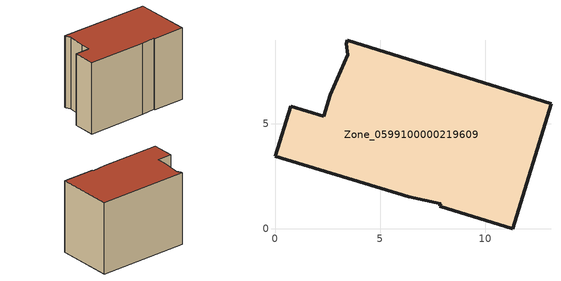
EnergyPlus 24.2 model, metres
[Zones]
Zone_0599100000219609
 floor ground (C_G): 3.46,8.28 3.38,8.81 3.43,8.96 13.14,5.95 11.32,0 7.85,1.05 7.89,1.19 6.37,1.5 0,3.44 0.74,5.83 2.32,5.34 2.64,6.37 z0
 wall outside (C_F): 3.43,8.96 3.38,8.81 3.46,8.28 2.64,6.37 2.32,5.34 0.74,5.83 0,3.44 6.37,1.5 7.89,1.19 7.85,1.05 11.32,0 13.14,5.95 3.43,8.96 z0:8.11
 roof outside (C_R): 3.38,8.81 3.46,8.28 2.64,6.37 2.32,5.34 0.74,5.83 0,3.44 6.37,1.5 7.89,1.19 7.85,1.05 11.32,0 13.14,5.95 3.43,8.96 z8.11
[BUILDING]
Pand.0599100000219609: North Axis=0; Terrain=City; Loads Convergence Tolerance Value=0.04; Temperature Convergence Tolerance Value=0.4; Solar Distribution=FullExterior; Maximum Number of Warmup Days=25; Minimum Number of Warmup Days=1
[Site:Location]
Rotterdam.The.Hague.AP_ZH_NLD Design_Conditions: Latitude=51.96; Longitude=4.45; Time Zone=1; Elevation=-4.5
[SITE:GROUNDTEMPERATURE:BUILDINGSURFACE]
18, 18, 18, 18, 18, 18, 18, 18, 18, 18, 18, 18
[MATERIAL] Thermal Absorptance=0.9; Solar Absorptance=0.7; Visible Absorptance=0.7
Name | Roughness | Thickness | Conductivity | Density | Specific Heat
G.TC.1975-1991 | MediumSmooth | 0.15 | 0.288461 | 540 | 1210
F.TC.1975-1991 | Rough | 0.3 | 0.230769 | 1920 | 840
R.TC.1975-1991 | MediumRough | 0.2 | 0.153846 | 1500 | 1000
[CONSTRUCTION]
C_G: G.TC.1975-1991
C_F: F.TC.1975-1991
C_R: R.TC.1975-1991
[ZONE]
Zone_0599100000219609: Type=1; Multiplier=1; Ceiling Height=Autocalculate; Volume=Autocalculate; Floor Area=autocalculate; Part of Total Floor Area=Yes
[ZONEINFILTRATION:DESIGNFLOWRATE]
Infil_Zone_0599100000219609: Zone or ZoneList or Space or SpaceList=Zone_0599100000219609; Schedule=AlwaysOn; Design Flow Rate Calculation Method=Flow/Area; Flow Rate per Floor Area=0.003; Constant Term Coefficient=1; Temperature Term Coefficient=0; Velocity Term Coefficient=0; Velocity Squared Term Coefficient=0
[HVACTEMPLATE:ZONE:IDEALLOADSAIRSYSTEM]
Zone_0599100000219609: Maximum Heating Supply Air Temperature=50; Minimum Cooling Supply Air Temperature=13; Maximum Heating Supply Air Humidity Ratio=0.0156; Minimum Cooling Supply Air Humidity Ratio=0.0077; Heating Limit=NoLimit; Cooling Limit=NoLimit; Dehumidification Control Type=ConstantSensibleHeatRatio; Cooling Sensible Heat Ratio=0.7; Dehumidification Setpoint=60; Humidification Control Type=None; Humidification Setpoint=30; Outdoor Air Method=None; Outdoor Air Flow Rate per Person=0.00944; Outdoor Air Flow Rate per Zone Floor Area=0; Outdoor Air Flow Rate per Zone=0; Demand Controlled Ventilation Type=None; Outdoor Air Economizer Type=NoEconomizer; Heat Recovery Type=None; Sensible Heat Recovery Effectiveness=0.7; Latent Heat Recovery Effectiveness=0.65
[ZONECONTROL:THERMOSTAT]
ThermostatControl_Zone_0599100000219609: Zone or ZoneList=Zone_0599100000219609; Control Type Schedule=DualSetpointControlType; Control 1=Thermostat_Zone_0599100000219609; Temperature Difference Between Cutout And Setpoint=0
[THERMOSTATSETPOINT:DUALSETPOINT]
Thermostat_Zone_0599100000219609: Heating Setpoint Temperature Schedule=HeatingSetpoint_Zone_0599100000219609; Cooling Setpoint Temperature Schedule=CoolingSetpoint_Zone_0599100000219609
[SCHEDULE:COMPACT]
HeatingSetpoint_Zone_0599100000219609: Through: 12/31, For: AllDays, Until: 24:00, 21
CoolingSetpoint_Zone_0599100000219609: Through: 12/31, For: AllDays, Until: 24:00, 24
DualSetpointControlType: Through: 12/31, For: AllDays, Until: 24:00, 4
AlwaysOn: Through: 12/31, For: AllDays, Until: 24:00, 1
